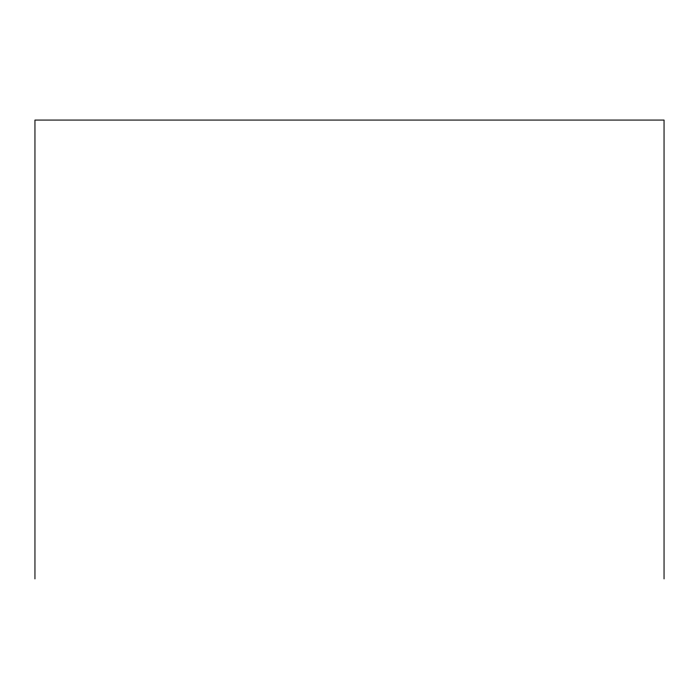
<?xml version="1.0" encoding="UTF-8"?>
<svg xmlns="http://www.w3.org/2000/svg" width="699" height="699" viewBox="0 0 699 699"><rect width="100%" height="100%" fill="white"/><g stroke="black" fill="none" stroke-linecap="round" stroke-linejoin="round"><path stroke-width="1.05" d="M664.05 578.929L664.05 120.071L34.95 120.071L34.95 578.929"/></g></svg>
